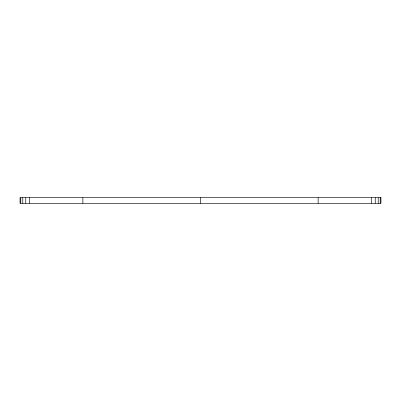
<?xml version="1.0" encoding="UTF-8"?>
<svg xmlns="http://www.w3.org/2000/svg" width="401" height="401" viewBox="0 0 401 401"><rect width="100%" height="100%" fill="white"/><g stroke="black" fill="none" stroke-linecap="round" stroke-linejoin="round"><path stroke-width="0.6" d="M380.213 197.693L380.213 203.307M378.213 197.693L378.213 203.307M375.241 197.693L375.241 203.307M371.602 197.693L371.602 203.307M318.133 197.693L318.133 203.307M200.5 197.693L200.5 203.307M82.867 197.693L82.867 203.307M29.398 197.693L29.398 203.307M25.759 197.693L25.759 203.307M22.787 197.693L22.787 203.307M20.787 197.693L20.787 203.307M380.95 197.693L20.05 197.693L20.05 203.307L380.95 203.307L380.95 197.693"/></g></svg>
